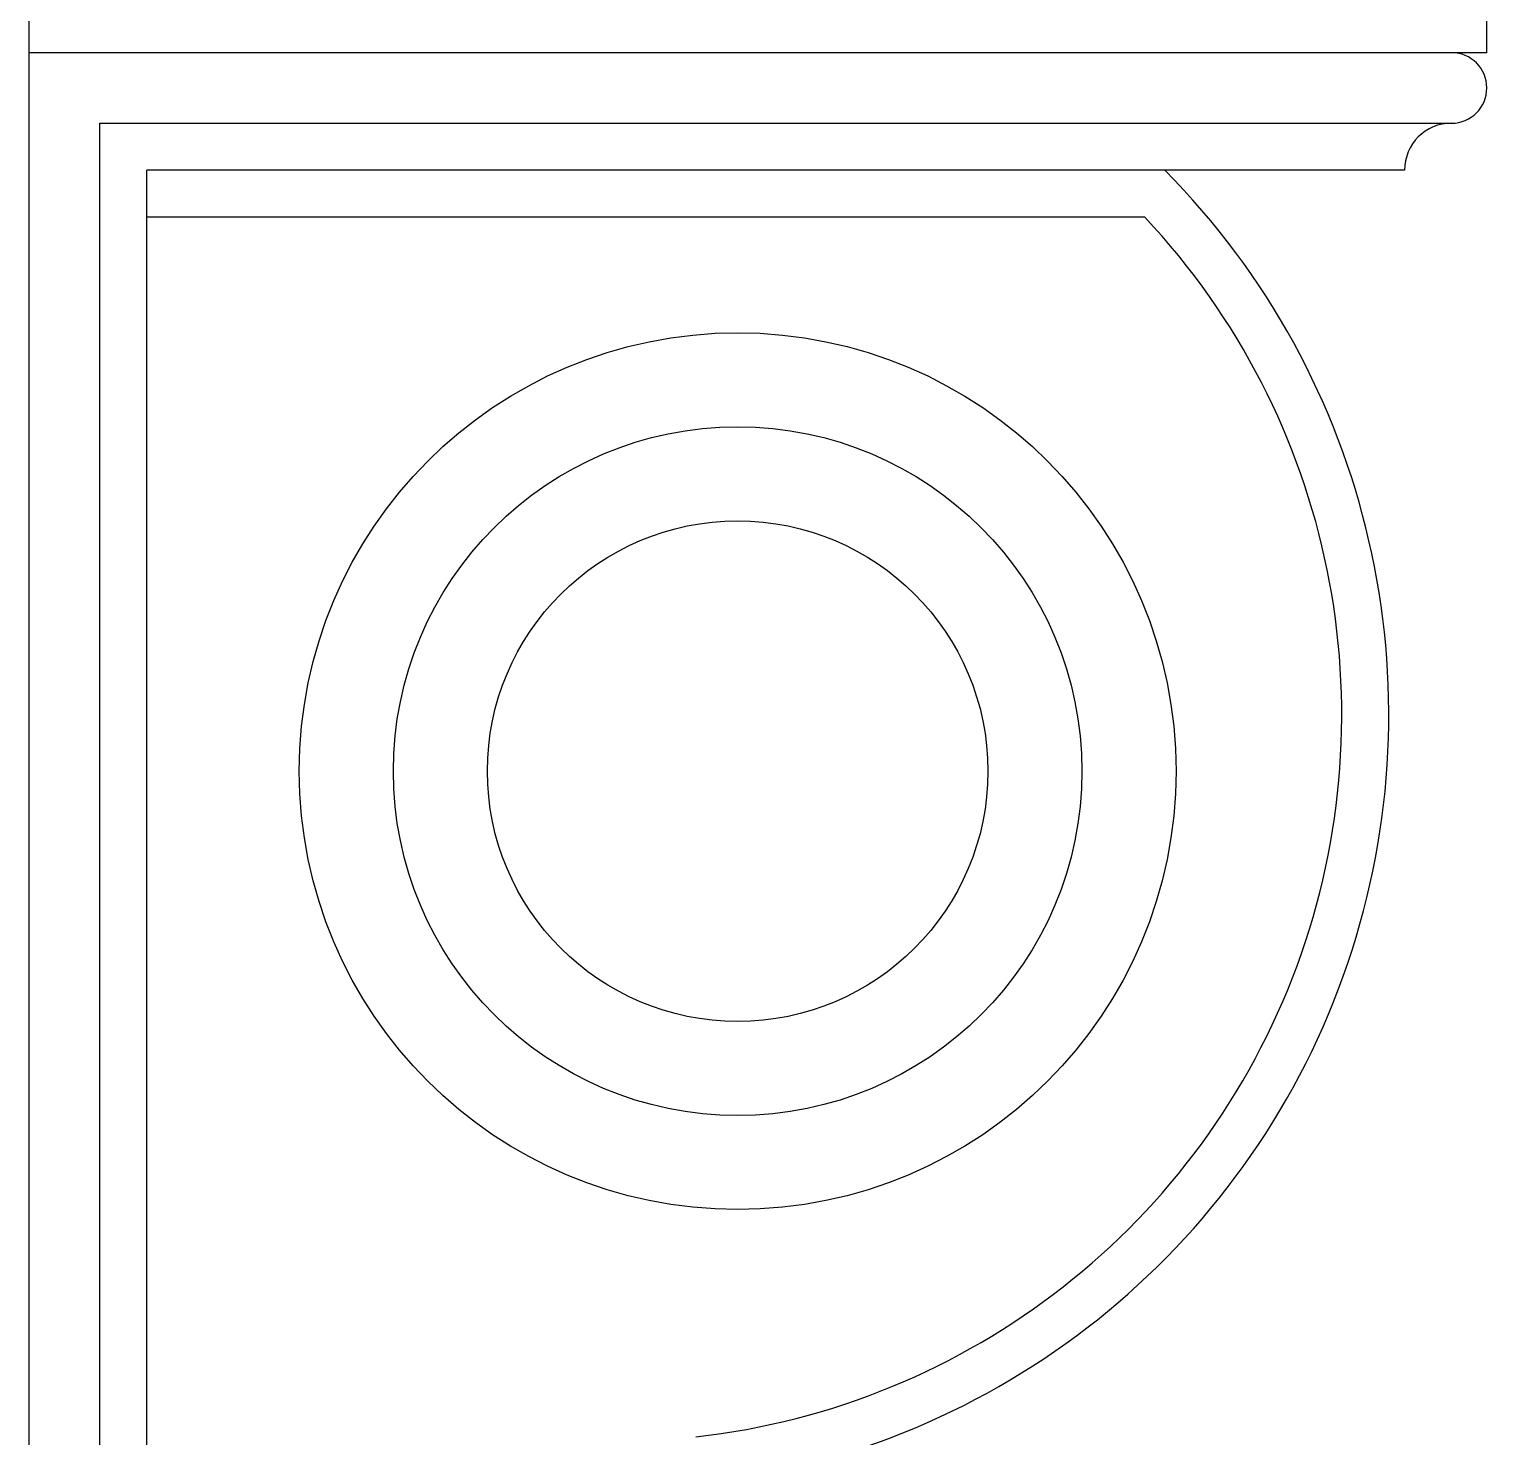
# Model space of a CAD drawing. Header units: millimetres. Extents: x 1155 to 2227, y 540 to 1342.
# Drawn here: x 1344.77 to 1360.27, y 1110.08 to 1125.05 of the extents above; entities that cross this region are included whole.
import ezdxf

# ---------------------------------------------------------------- set-up
doc = ezdxf.new("R2010")
doc.units = ezdxf.units.MM

msp = doc.modelspace()

# ---------------------------------------------------------------- linework, layer by layer
at = {"color": 0}
for p, q in [((1344.7705, 1077.80549), (1344.7705, 1143.30549)), ((1360.2705, 1124.79684), (1360.2705, 1126.79684)), ((1360.2705, 1124.79684), (1344.7705, 1124.79684)), ((1345.5205, 1085.80549), (1345.5205, 1124.04684)), ((1345.5205, 1124.04684), (1359.8955, 1124.04684)), ((1346.0205, 1086.30549), (1346.0205, 1123.54684)), ((1359.3955, 1123.54684), (1346.0205, 1123.54684)), ((1356.63447, 1123.04684), (1346.0205, 1123.04684))]:
    msp.add_line(p, q, dxfattribs=at)
for radius in [4.66115, 3.66115, 2.66115]:
    msp.add_circle((1352.30412, 1117.15764), radius, dxfattribs=at)
for centre, radius, start, end in [((1359.8955, 1124.42184), 0.375, 270, 90), ((1359.8955, 1123.54684), 0.5, 90, 180), ((1351.00151, 1117.75845), 8.2264, 277.808989, 44.719347), ((1351.00151, 1117.75845), 7.7264, 276.373666, 43.192835)]:
    msp.add_arc(centre, radius, start, end, dxfattribs=at)

doc.saveas('drawing.dxf')
